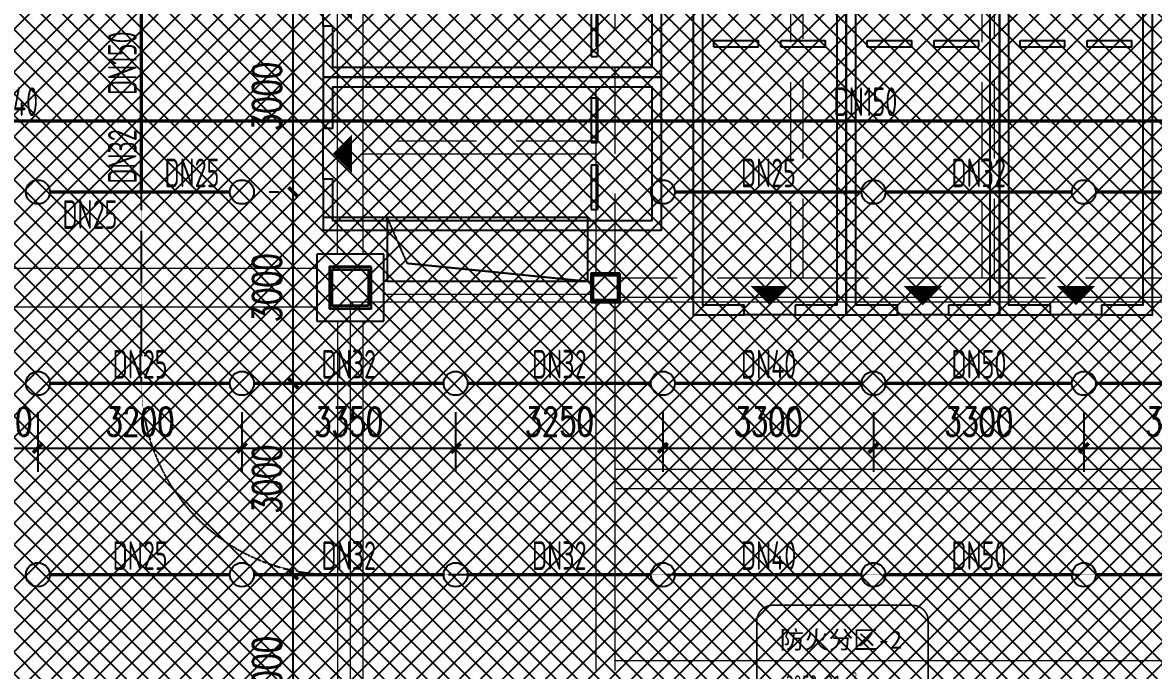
# Model space of a CAD drawing. Extents: x 6824721 to 16538177, y 2478193 to 6665639.
# Drawn here: x 8726125 to 8743853, y 2813701 to 2823857 of the extents above; entities that cross this region are included whole.
import ezdxf

# ---------------------------------------------------------------- set-up
doc = ezdxf.new("R2010")
doc.units = 0
doc.header["$LTSCALE"] = 10
for name, pattern in [('__DASH', [0.35, 0.25, -0.1]), ('CONTINOUS', [0]), ('DASH', [0.35, 0.25, -0.1]), ('短虚线', [187.5, 125, -62.5])]:
    doc.linetypes.add(name, pattern=pattern)
for name, color, linetype in [('0-wo', 8, 'Continuous'), ('0-绿', 3, 'Continuous'), ('0-蓝', 5, 'Continuous'), ('00-停车位', 67, 'Continuous'), ('S-梁-实线', 4, 'CONTINOUS'), ('S-梁-虚线', 4, 'DASH'), ('W-EQUIP_喷头', 7, 'Continuous'), ('W-PIPE-喷淋中', 6, 'Continuous'), ('W-TEXT_喷淋', 7, 'Continuous'), ('W-TWT_DIM', 3, 'Continuous')]:
    doc.layers.add(name, color=color, linetype=linetype)
doc.layers.add('钢梁', color=141, linetype='Continuous', lineweight=18)
doc.styles.add('_TCH_DIM_T3', font='SIMPLEX', dxfattribs={"width": 0.705882, "bigfont": 'GBCBIG'})
doc.styles.add('_TWT_PIPEDN', font='TSSDENG', dxfattribs={"width": 0.8, "height": 3.5, "bigfont": 'TSSDCHN'})
doc.styles.add('黑体', font='simhei.ttf', dxfattribs={"width": 0.65})
doc.dimstyles.new('_TWT_ARCH&&150', dxfattribs={"dimtxt": 446.25, "dimasz": 150, "dimexe": 375, "dimexo": 450, "dimgap": 189.375, "dimtad": 1, "dimdec": 0, "dimzin": 0, "dimdsep": 46, "dimtxsty": '_TCH_DIM_T3', "dimblk": 'ARCHTICK', "dimcen": 0.09, "dimclrt": 7, "dimazin": 2, "dimtfac": 1, "dimtdec": 0, "dimtix": 1, "dimtmove": 2, "dimatfit": 3, "dimfxl": 0, "dimtolj": 1, "dimtzin": 0, "dimarcsym": 0})

# ---------------------------------------------------------------- blocks, each defined once
blk = doc.blocks.new('车位2400x5300')
at = {"layer": '00-停车位', "color": 251}
for p, q in [((-875, -1000), (-175, -1000)), ((-875, -1100), (-875, -1000)), ((-175, -1100), (-175, -1000)), ((175, -1000), (875, -1000)), ((175, -1100), (175, -1000)), ((875, -1100), (875, -1000)), ((-875, -1100), (-175, -1100)), ((175, -1100), (875, -1100)), ((400, -5300), (-400, -5300))]:
    blk.add_line(p, q, dxfattribs=at)
blk.add_lwpolyline([(400, -5150), (400, -5300), (1200, -5300), (1200, 0), (-1200, 0), (-1200, -5300), (-400, -5300), (-400, -5150), (-1050, -5150), (-1050, -150), (1050, -150), (1050, -5150), (400, -5150)], dxfattribs=at)
blk.add_lwpolyline([(0, -5150, 0, 600, 0), (0, -4850, 600, 600, 0)], format="xyseb", dxfattribs=at)
blk = doc.blocks.new('ewgy o')
at = {"layer": '0-蓝', "color": 6, "linetype": 'DASH', "ltscale": 3, "const_width": 50}
blk.add_lwpolyline([(-60793, 713215), (-56414, 713215, 0.414214), (-55914, 713715), (-55914, 716234, 0.414214), (-56414, 716734), (-60793, 716734, 0.414214), (-61293, 716234), (-61293, 713715, 0.414214)], format="xyb", close=True, dxfattribs=at)
at = {"layer": '0-绿', "color": 6, "linetype": 'DASH', "style": '黑体'}
blk.add_text('防火分区-2', height=563.3, dxfattribs=at).set_placement((-60571, 715375))
at = {"layer": '0-绿', "color": 6, "linetype": 'DASH', "style": '黑体', "width": 0.65}
for s, height, p in [('3853.21m', 563.3, (-60383, 713983)), ('2', 282, (-58277, 714358))]:
    blk.add_text(s, height=height, dxfattribs=at).set_placement(p)
blk = doc.blocks.new('LIANGMOBAN')
at = {"layer": 'S-梁-实线', "lineweight": 18}
for p, q in [((1861991, 106253), (1861991, 114253)), ((1861991, 97028), (1861991, 105203))]:
    blk.add_line(p, q, dxfattribs=at)
at = {"layer": 'S-梁-虚线', "color": 8, "lineweight": 18}
for p, q in [((1861591, 106253), (1861591, 114253)), ((1861266, 106028), (1853641, 106028)), ((1853641, 105428), (1861266, 105428)), ((1861591, 105203), (1861591, 97028))]:
    blk.add_line(p, q, dxfattribs=at)
at = {"layer": '钢梁', "color": 8, "linetype": '短虚线', "lineweight": 18}
for p, q in [((1868691, 114578), (1868691, 105878)), ((1868891, 105878), (1868891, 114578)), ((1871691, 114578), (1871691, 105878)), ((1871891, 105878), (1871891, 114578)), ((1865641, 114503), (1865641, 107929)), ((1865941, 107928), (1865941, 114503)), ((1865641, 108028), (1861991, 108028)), ((1865941, 105953), (1865941, 107928)), ((1868791, 105878), (1866016, 105878)), ((1871791, 105878), (1868791, 105878)), ((1874566, 105878), (1871791, 105878))]:
    blk.add_line(p, q, dxfattribs=at)
at = {"layer": '钢梁', "color": 8, "lineweight": 18}
for p, q in [((1861991, 107828), (1865641, 107828)), ((1865641, 107928), (1865641, 105953)), ((1865566, 105828), (1862316, 105828)), ((1862316, 105628), (1865566, 105628)), ((1865641, 105503), (1865641, 102728)), ((1865941, 102728), (1865941, 105503)), ((1866016, 105578), (1868791, 105578)), ((1868791, 105578), (1871791, 105578)), ((1871791, 105578), (1874566, 105578)), ((1874591, 102878), (1865941, 102878)), ((1865641, 102728), (1865641, 99728)), ((1865941, 99728), (1865941, 102728)), ((1865941, 102578), (1874591, 102578)), ((1874591, 99878), (1865941, 99878))]:
    blk.add_line(p, q, dxfattribs=at)
blk = doc.blocks.new('_ArchTick')
at = {"color": 0, "linetype": 'ByBlock', "const_width": 0.4}
blk.add_lwpolyline([(-0.5, -0.5), (0.5, 0.5)], dxfattribs=at)
blk = doc.blocks.new('*D1015')
at = {"layer": 'Defpoints', "color": 0, "transparency": 16777216}
for p in [(8730368, 2824201), (8730597, 2824201), (8730597, 2821201)]:
    blk.add_point(p, dxfattribs=at)
at = {"layer": 'W-TWT_DIM', "color": 0, "lineweight": -2, "transparency": 16777216}
for p, q in [((8730147, 2824201), (8729993, 2824201)), ((8730368, 2821201), (8730368, 2824201)), ((8730147, 2821201), (8729993, 2821201))]:
    blk.add_line(p, q, dxfattribs=at)
at = {"layer": 'W-TWT_DIM', "color": 0, "lineweight": -2, "transparency": 16777216, "xscale": 150, "yscale": 150, "zscale": 150}
for p, rotation in [((8730368, 2824201), 90), ((8730368, 2821201), 270)]:
    blk.add_blockref('_ArchTick', p, dxfattribs=dict(at, rotation=rotation))
at = {"layer": 'W-TWT_DIM', "color": 7, "transparency": 16777216, "insert": (8729956, 2822701), "char_height": 446.2, "attachment_point": 5, "rotation": 90, "style": '_TCH_DIM_T3'}
blk.add_mtext('\\A1;3000', dxfattribs=at)
blk = doc.blocks.new('*D1016')
at = {"layer": 'Defpoints', "color": 0, "transparency": 16777216}
for p in [(8730368, 2821201), (8730597, 2821201), (8730597, 2818201)]:
    blk.add_point(p, dxfattribs=at)
at = {"layer": 'W-TWT_DIM', "color": 0, "lineweight": -2, "transparency": 16777216}
for p, q in [((8730147, 2821201), (8729993, 2821201)), ((8730368, 2818201), (8730368, 2821201)), ((8730147, 2818201), (8729993, 2818201))]:
    blk.add_line(p, q, dxfattribs=at)
at = {"layer": 'W-TWT_DIM', "color": 0, "lineweight": -2, "transparency": 16777216, "xscale": 150, "yscale": 150, "zscale": 150}
for p, rotation in [((8730368, 2821201), 90), ((8730368, 2818201), 270)]:
    blk.add_blockref('_ArchTick', p, dxfattribs=dict(at, rotation=rotation))
at = {"layer": 'W-TWT_DIM', "color": 7, "transparency": 16777216, "insert": (8729956, 2819701), "char_height": 446.2, "attachment_point": 5, "rotation": 90, "style": '_TCH_DIM_T3'}
blk.add_mtext('\\A1;3000', dxfattribs=at)
blk = doc.blocks.new('*D1017')
at = {"layer": 'Defpoints', "color": 0, "transparency": 16777216}
for p in [(8730368, 2818201), (8730597, 2818201), (8730597, 2815201)]:
    blk.add_point(p, dxfattribs=at)
at = {"layer": 'W-TWT_DIM', "color": 0, "lineweight": -2, "transparency": 16777216}
for p, q in [((8730147, 2818201), (8729993, 2818201)), ((8730368, 2815201), (8730368, 2818201)), ((8730147, 2815201), (8729993, 2815201))]:
    blk.add_line(p, q, dxfattribs=at)
at = {"layer": 'W-TWT_DIM', "color": 0, "lineweight": -2, "transparency": 16777216, "xscale": 150, "yscale": 150, "zscale": 150}
for p, rotation in [((8730368, 2818201), 90), ((8730368, 2815201), 270)]:
    blk.add_blockref('_ArchTick', p, dxfattribs=dict(at, rotation=rotation))
at = {"layer": 'W-TWT_DIM', "color": 7, "transparency": 16777216, "insert": (8729956, 2816701), "char_height": 446.2, "attachment_point": 5, "rotation": 90, "style": '_TCH_DIM_T3'}
blk.add_mtext('\\A1;3000', dxfattribs=at)
blk = doc.blocks.new('*D1018')
at = {"layer": 'Defpoints', "color": 0, "transparency": 16777216}
for p in [(8730368, 2815201), (8730597, 2815201), (8730597, 2812201)]:
    blk.add_point(p, dxfattribs=at)
at = {"layer": 'W-TWT_DIM', "color": 0, "lineweight": -2, "transparency": 16777216}
for p, q in [((8730147, 2815201), (8729993, 2815201)), ((8730368, 2812201), (8730368, 2815201)), ((8730147, 2812201), (8729993, 2812201))]:
    blk.add_line(p, q, dxfattribs=at)
at = {"layer": 'W-TWT_DIM', "color": 0, "lineweight": -2, "transparency": 16777216, "xscale": 150, "yscale": 150, "zscale": 150}
for p, rotation in [((8730368, 2815201), 90), ((8730368, 2812201), 270)]:
    blk.add_blockref('_ArchTick', p, dxfattribs=dict(at, rotation=rotation))
at = {"layer": 'W-TWT_DIM', "color": 7, "transparency": 16777216, "insert": (8729956, 2813701), "char_height": 446.2, "attachment_point": 5, "rotation": 90, "style": '_TCH_DIM_T3'}
blk.add_mtext('\\A1;3000', dxfattribs=at)
blk = doc.blocks.new('*D1319')
at = {"layer": 'Defpoints', "color": 0, "transparency": 16777216}
for p in [(8742764, 2818201), (8745764, 2818201), (8745764, 2817188)]:
    blk.add_point(p, dxfattribs=at)
at = {"layer": 'W-TWT_DIM', "color": 0, "lineweight": -2, "transparency": 16777216}
for p, q in [((8742764, 2817751), (8742764, 2816813)), ((8745764, 2817751), (8745764, 2816813)), ((8742764, 2817188), (8745764, 2817188))]:
    blk.add_line(p, q, dxfattribs=at)
at = {"layer": 'W-TWT_DIM', "color": 0, "lineweight": -2, "transparency": 16777216, "xscale": 150, "yscale": 150, "zscale": 150, "rotation": 180}
blk.add_blockref('_ArchTick', (8742764, 2817188), dxfattribs=at)
at = {"layer": 'W-TWT_DIM', "color": 0, "lineweight": -2, "transparency": 16777216, "xscale": 150, "yscale": 150, "zscale": 150}
blk.add_blockref('_ArchTick', (8745764, 2817188), dxfattribs=at)
at = {"layer": 'W-TWT_DIM', "color": 7, "transparency": 16777216, "insert": (8744264, 2817601), "char_height": 446.2, "attachment_point": 5, "style": '_TCH_DIM_T3'}
blk.add_mtext('\\A1;3000', dxfattribs=at)
blk = doc.blocks.new('*D1320')
at = {"layer": 'Defpoints', "color": 0, "transparency": 16777216}
for p in [(8739464, 2818201), (8742764, 2818201), (8742764, 2817188)]:
    blk.add_point(p, dxfattribs=at)
at = {"layer": 'W-TWT_DIM', "color": 0, "lineweight": -2, "transparency": 16777216}
for p, q in [((8739464, 2817751), (8739464, 2816813)), ((8742764, 2817751), (8742764, 2816813)), ((8739464, 2817188), (8742764, 2817188))]:
    blk.add_line(p, q, dxfattribs=at)
at = {"layer": 'W-TWT_DIM', "color": 0, "lineweight": -2, "transparency": 16777216, "xscale": 150, "yscale": 150, "zscale": 150, "rotation": 180}
blk.add_blockref('_ArchTick', (8739464, 2817188), dxfattribs=at)
at = {"layer": 'W-TWT_DIM', "color": 0, "lineweight": -2, "transparency": 16777216, "xscale": 150, "yscale": 150, "zscale": 150}
blk.add_blockref('_ArchTick', (8742764, 2817188), dxfattribs=at)
at = {"layer": 'W-TWT_DIM', "color": 7, "transparency": 16777216, "insert": (8741114, 2817601), "char_height": 446.2, "attachment_point": 5, "style": '_TCH_DIM_T3'}
blk.add_mtext('\\A1;3300', dxfattribs=at)
blk = doc.blocks.new('*D1321')
at = {"layer": 'Defpoints', "color": 0, "transparency": 16777216}
for p in [(8736164, 2818201), (8739464, 2818201), (8739464, 2817188)]:
    blk.add_point(p, dxfattribs=at)
at = {"layer": 'W-TWT_DIM', "color": 0, "lineweight": -2, "transparency": 16777216}
for p, q in [((8736164, 2817751), (8736164, 2816813)), ((8739464, 2817751), (8739464, 2816813)), ((8736164, 2817188), (8739464, 2817188))]:
    blk.add_line(p, q, dxfattribs=at)
at = {"layer": 'W-TWT_DIM', "color": 0, "lineweight": -2, "transparency": 16777216, "xscale": 150, "yscale": 150, "zscale": 150, "rotation": 180}
blk.add_blockref('_ArchTick', (8736164, 2817188), dxfattribs=at)
at = {"layer": 'W-TWT_DIM', "color": 0, "lineweight": -2, "transparency": 16777216, "xscale": 150, "yscale": 150, "zscale": 150}
blk.add_blockref('_ArchTick', (8739464, 2817188), dxfattribs=at)
at = {"layer": 'W-TWT_DIM', "color": 7, "transparency": 16777216, "insert": (8737814, 2817601), "char_height": 446.2, "attachment_point": 5, "style": '_TCH_DIM_T3'}
blk.add_mtext('\\A1;3300', dxfattribs=at)
blk = doc.blocks.new('*D1322')
at = {"layer": 'Defpoints', "color": 0, "transparency": 16777216}
for p in [(8732914, 2818201), (8736164, 2818201), (8736164, 2817188)]:
    blk.add_point(p, dxfattribs=at)
at = {"layer": 'W-TWT_DIM', "color": 0, "lineweight": -2, "transparency": 16777216}
for p, q in [((8732914, 2817751), (8732914, 2816813)), ((8736164, 2817751), (8736164, 2816813)), ((8732914, 2817188), (8736164, 2817188))]:
    blk.add_line(p, q, dxfattribs=at)
at = {"layer": 'W-TWT_DIM', "color": 0, "lineweight": -2, "transparency": 16777216, "xscale": 150, "yscale": 150, "zscale": 150, "rotation": 180}
blk.add_blockref('_ArchTick', (8732914, 2817188), dxfattribs=at)
at = {"layer": 'W-TWT_DIM', "color": 0, "lineweight": -2, "transparency": 16777216, "xscale": 150, "yscale": 150, "zscale": 150}
blk.add_blockref('_ArchTick', (8736164, 2817188), dxfattribs=at)
at = {"layer": 'W-TWT_DIM', "color": 7, "transparency": 16777216, "insert": (8734539, 2817601), "char_height": 446.2, "attachment_point": 5, "style": '_TCH_DIM_T3'}
blk.add_mtext('\\A1;3250', dxfattribs=at)
blk = doc.blocks.new('*D1323')
at = {"layer": 'Defpoints', "color": 0, "transparency": 16777216}
for p in [(8729564, 2818201), (8732914, 2818201), (8732914, 2817188)]:
    blk.add_point(p, dxfattribs=at)
at = {"layer": 'W-TWT_DIM', "color": 0, "lineweight": -2, "transparency": 16777216}
for p, q in [((8729564, 2817751), (8729564, 2816813)), ((8732914, 2817751), (8732914, 2816813)), ((8729564, 2817188), (8732914, 2817188))]:
    blk.add_line(p, q, dxfattribs=at)
at = {"layer": 'W-TWT_DIM', "color": 0, "lineweight": -2, "transparency": 16777216, "xscale": 150, "yscale": 150, "zscale": 150, "rotation": 180}
blk.add_blockref('_ArchTick', (8729564, 2817188), dxfattribs=at)
at = {"layer": 'W-TWT_DIM', "color": 0, "lineweight": -2, "transparency": 16777216, "xscale": 150, "yscale": 150, "zscale": 150}
blk.add_blockref('_ArchTick', (8732914, 2817188), dxfattribs=at)
at = {"layer": 'W-TWT_DIM', "color": 7, "transparency": 16777216, "insert": (8731239, 2817601), "char_height": 446.2, "attachment_point": 5, "style": '_TCH_DIM_T3'}
blk.add_mtext('\\A1;3350', dxfattribs=at)
blk = doc.blocks.new('*D1324')
at = {"layer": 'Defpoints', "color": 0, "transparency": 16777216}
for p in [(8726364, 2818201), (8729564, 2818201), (8729564, 2817188)]:
    blk.add_point(p, dxfattribs=at)
at = {"layer": 'W-TWT_DIM', "color": 0, "lineweight": -2, "transparency": 16777216}
for p, q in [((8726364, 2817751), (8726364, 2816813)), ((8729564, 2817751), (8729564, 2816813)), ((8726364, 2817188), (8729564, 2817188))]:
    blk.add_line(p, q, dxfattribs=at)
at = {"layer": 'W-TWT_DIM', "color": 0, "lineweight": -2, "transparency": 16777216, "xscale": 150, "yscale": 150, "zscale": 150, "rotation": 180}
blk.add_blockref('_ArchTick', (8726364, 2817188), dxfattribs=at)
at = {"layer": 'W-TWT_DIM', "color": 0, "lineweight": -2, "transparency": 16777216, "xscale": 150, "yscale": 150, "zscale": 150}
blk.add_blockref('_ArchTick', (8729564, 2817188), dxfattribs=at)
at = {"layer": 'W-TWT_DIM', "color": 7, "transparency": 16777216, "insert": (8727964, 2817601), "char_height": 446.2, "attachment_point": 5, "style": '_TCH_DIM_T3'}
blk.add_mtext('\\A1;3200', dxfattribs=at)
blk = doc.blocks.new('*D1325')
at = {"layer": 'Defpoints', "color": 0, "transparency": 16777216}
for p in [(8725114, 2818201), (8726364, 2818201), (8726364, 2817188)]:
    blk.add_point(p, dxfattribs=at)
at = {"layer": 'W-TWT_DIM', "color": 0, "lineweight": -2, "transparency": 16777216}
for p, q in [((8725114, 2817751), (8725114, 2816813)), ((8726364, 2817751), (8726364, 2816813)), ((8725114, 2817188), (8724964, 2817188)), ((8725114, 2817188), (8726364, 2817188)), ((8726364, 2817188), (8726514, 2817188))]:
    blk.add_line(p, q, dxfattribs=at)
at = {"layer": 'W-TWT_DIM', "color": 0, "lineweight": -2, "transparency": 16777216, "xscale": 150, "yscale": 150, "zscale": 150}
blk.add_blockref('_ArchTick', (8725114, 2817188), dxfattribs=at)
at = {"layer": 'W-TWT_DIM', "color": 0, "lineweight": -2, "transparency": 16777216, "xscale": 150, "yscale": 150, "zscale": 150, "rotation": 180}
blk.add_blockref('_ArchTick', (8726364, 2817188), dxfattribs=at)
at = {"layer": 'W-TWT_DIM', "color": 7, "transparency": 16777216, "insert": (8725739, 2817601), "char_height": 446.2, "attachment_point": 5, "style": '_TCH_DIM_T3'}
blk.add_mtext('\\A1;1250', dxfattribs=at)
blk = doc.blocks.new('$TwtSys$00000125')
blk.add_circle((0, 0, 0), 1)

msp = doc.modelspace()

# ---------------------------------------------------------------- hatches: boundary and pattern name
h = msp.add_hatch()
h.set_pattern_fill('ANSI37', color=8, scale=150)
h.set_pattern_definition([(45, (8303016.86, 2710265.2), (-168.3798, 168.3798), []), (135, (8303016.86, 2710265.2), (-168.3798, -168.3798), [])])
h.paths.add_polyline_path([(8824414.1, 2949451.5), (8824414.1, 2935151.5), (8842714.1, 2935151.5), (8842714.1, 2879526.5), (8827964.1, 2879526.5), (8827964.1, 2881476.5), (8830839.1, 2881476.5), (8830939.1, 2886876.5), (8804334.6, 2886876.5), (8804142.3, 2820149.7), (8833564.1, 2820152.3), (8833564.1, 2817714.5), (8841204.8, 2810768), (8839163.9, 2808501.4), (8843102.6, 2804955), (8820829.2, 2780217.9), (8820829.2, 2770055.4), (8785124.6, 2730401.5), (8708264.1, 2730401.5), (8708264.1, 2736351.5), (8695014.1, 2750701.5), (8695014.1, 2775001.5), (8703014.1, 2775002.8), (8703014.1, 2949451.5), (8712039.3, 2949451.5)])

# ---------------------------------------------------------------- linework, layer by layer
at = {"layer": '0-wo', "color": 8}
for p, q in [((8731839.1, 2820801.5), (8730847.1, 2820801.5)), ((8731789.1, 2820226.5), (8730739.1, 2820226.5)), ((8730739.1, 2820226.5), (8730739.1, 2819176.5)), ((8731789.1, 2819176.5), (8731789.1, 2820226.5)), ((8730739.1, 2819176.5), (8731789.1, 2819176.5))]:
    msp.add_line(p, q, dxfattribs=at)
at = {"layer": '0-wo', "color": 8, "linetype": '__DASH', "ltscale": 1.5}
msp.add_lwpolyline([(8779889.1, 2937489), (8779889.1, 2818201.5, -0.4142136), (8776889.1, 2815201.5), (8730989.1, 2815201.5, -0.4142136), (8727989.1, 2818201.5), (8727989.1, 2937489)], format="xyb", dxfattribs=at)
at = {"layer": '0-wo', "color": 8, "linetype": 'DASH'}
for points in [[(8734989.1, 2819801.5), (8734988, 2820801.5), (8731838, 2820801.5), (8731839.1, 2819801.5), (8734989.1, 2819801.5)], [(8731838, 2820801.5), (8732149.7, 2820085.9), (8734989.1, 2819801.5)]]:
    msp.add_lwpolyline(points, dxfattribs=at)
at = {"layer": '0-wo', "color": 8, "lineweight": 35}
for points in [[(8731589.1, 2820026.5), (8730939.1, 2820026.5), (8730939.1, 2819376.5), (8731589.1, 2819376.5)], [(8731549.1, 2819416.5), (8730979.1, 2819416.5), (8730979.1, 2819986.5), (8731549.1, 2819986.5)], [(8735489.1, 2819926.5), (8735039.1, 2819926.5), (8735039.1, 2819476.5), (8735489.1, 2819476.5)], [(8735459.1, 2819506.5), (8735069.1, 2819506.5), (8735069.1, 2819896.5), (8735459.1, 2819896.5)]]:
    msp.add_lwpolyline(points, close=True, dxfattribs=at)
at = {"layer": '0-wo', "color": 8, "linetype": 'DASH', "const_width": 20}
msp.add_lwpolyline([(8731264.1, 2819476.5), (8784864.1, 2819476.5), (8784864.1, 2810926.5), (8731264.1, 2810926.5)], close=True, dxfattribs=at)
at = {"layer": 'W-PIPE-喷淋中', "ltscale": 1.5, "const_width": 52.5}
for points in [[(8727989.1, 2822316.6), (8727989.1, 2824201.5)], [(8727989.1, 2822316.6), (8725985.8, 2822316.6)], [(8750764.1, 2822316.6), (8727989.1, 2822316.6)], [(8727989.1, 2821201.5), (8727989.1, 2822316.6)], [(8727989.1, 2821201.5), (8726551.6, 2821201.5)], [(8729376.6, 2821201.5), (8727989.1, 2821201.5)], [(8739276.6, 2821201.5), (8736351.6, 2821201.5)], [(8742576.6, 2821201.5), (8739651.6, 2821201.5)], [(8745576.6, 2821201.5), (8742951.6, 2821201.5)], [(8729376.6, 2818201.5), (8726551.6, 2818201.5)], [(8732726.6, 2818201.5), (8729751.6, 2818201.5)], [(8735976.6, 2818201.5), (8733101.6, 2818201.5)], [(8739276.6, 2818201.5), (8736351.6, 2818201.5)], [(8742576.6, 2818201.5), (8739651.6, 2818201.5)], [(8745576.6, 2818201.5), (8742951.6, 2818201.5)], [(8729376.6, 2815201.5), (8726551.6, 2815201.5)], [(8732726.6, 2815201.5), (8729751.6, 2815201.5)], [(8735976.6, 2815201.5), (8733101.6, 2815201.5)], [(8739276.6, 2815201.5), (8736351.6, 2815201.5)], [(8742576.6, 2815201.5), (8739651.6, 2815201.5)], [(8745576.6, 2815201.5), (8742951.6, 2815201.5)]]:
    msp.add_lwpolyline(points, dxfattribs=at)

# ---------------------------------------------------------------- block references
at = {"layer": '0-wo', "color": 8, "rotation": 270}
for p in [(8736139.1, 2824201.5), (8736139.1, 2821801.5)]:
    msp.add_blockref('车位2400x5300', p, dxfattribs=at)
at = {"layer": '0-wo', "color": 8}
for p in [(8737839.1, 2824576.5), (8740239.1, 2824576.5), (8742639.1, 2824576.5)]:
    msp.add_blockref('车位2400x5300', p, dxfattribs=at)
at = {"layer": '0-wo', "xscale": 0.5, "yscale": 0.5, "zscale": 0.5}
msp.add_blockref('ewgy o', (8768281.1, 2456355), dxfattribs=at)
at = {"layer": 'W-EQUIP_喷头', "xscale": 187.5, "yscale": 187.5, "zscale": 187.5}
for p in [(8726364.1, 2821201.5), (8729564.1, 2821201.5), (8736164.1, 2821201.5), (8739464.1, 2821201.5), (8742764.1, 2821201.5), (8726364.1, 2818201.5), (8729564.1, 2818201.5), (8732914.1, 2818201.5), (8736164.1, 2818201.5), (8739464.1, 2818201.5), (8742764.1, 2818201.5), (8726364.1, 2815201.5), (8729564.1, 2815201.5), (8732914.1, 2815201.5), (8736164.1, 2815201.5), (8739464.1, 2815201.5), (8742764.1, 2815201.5)]:
    msp.add_blockref('$TwtSys$00000125', p, dxfattribs=at)
at = {"layer": '钢梁', "color": 6}
msp.add_blockref('LIANGMOBAN', (6869472.7, 2713973), dxfattribs=at)

# ---------------------------------------------------------------- texts
at = {"layer": 'W-TEXT_喷淋', "style": '_TWT_PIPEDN', "width": 0.64}
for s, p in [('DN150', (8727914.1, 2822721.8)), ('DN32', (8727914.1, 2821332.6))]:
    msp.add_text(s, height=450, rotation=90, dxfattribs=at).set_placement(p)
for s, p in [('DN40', (8725500.1, 2822391.6)), ('DN150', (8738839.4, 2822391.6)), ('DN25', (8728350.1, 2821276.5)), ('DN25', (8737387.6, 2821276.5)), ('DN32', (8740687.6, 2821276.5)), ('DN25', (8726750.1, 2820623.4)), ('DN25', (8727537.6, 2818276.5)), ('DN32', (8730812.6, 2818276.5)), ('DN32', (8734112.6, 2818276.5)), ('DN40', (8737387.6, 2818276.5)), ('DN50', (8740687.6, 2818276.5)), ('DN25', (8727537.6, 2815276.5)), ('DN32', (8730812.6, 2815276.5)), ('DN32', (8734112.6, 2815276.5)), ('DN40', (8737387.6, 2815276.5)), ('DN50', (8740687.6, 2815276.5))]:
    msp.add_text(s, height=450, dxfattribs=at).set_placement(p)

# ---------------------------------------------------------------- dimensions: what is measured, and where the dimension line sits
at = {"layer": 'W-TWT_DIM'}
for p1, p2, distance, picture, middle in [((8730597.4, 2821201.5), (8730597.4, 2824201.5), 228.9, '*D1015', (8729956, 2822701.5)), ((8730597.4, 2818201.5), (8730597.4, 2821201.5), 228.9, '*D1016', (8729956, 2819701.5)), ((8725114.1, 2818201.5), (8726364.1, 2818201.5), -1013.1, '*D1325', (8725739.1, 2817600.8)), ((8726364.1, 2818201.5), (8729564.1, 2818201.5), -1013.1, '*D1324', (8727964.1, 2817600.8)), ((8729564.1, 2818201.5), (8732914.1, 2818201.5), -1013.1, '*D1323', (8731239.1, 2817600.8)), ((8730597.4, 2815201.5), (8730597.4, 2818201.5), 228.9, '*D1017', (8729956, 2816701.5)), ((8732914.1, 2818201.5), (8736164.1, 2818201.5), -1013.1, '*D1322', (8734539.1, 2817600.8)), ((8736164.1, 2818201.5), (8739464.1, 2818201.5), -1013.1, '*D1321', (8737814.1, 2817600.8)), ((8739464.1, 2818201.5), (8742764.1, 2818201.5), -1013.1, '*D1320', (8741114.1, 2817600.8)), ((8742764.1, 2818201.5), (8745764.1, 2818201.5), -1013.1, '*D1319', (8744264.1, 2817600.8)), ((8730597.4, 2812201.5), (8730597.4, 2815201.5), 228.9, '*D1018', (8729956, 2813701.5))]:
    dim = msp.add_aligned_dim(p1=p1, p2=p2, distance=distance, dimstyle='_TWT_ARCH&&150', dxfattribs=at)
    dim.commit()
    dim.dimension.update_dxf_attribs({"geometry": picture, "text_midpoint": middle})

doc.saveas('drawing.dxf')
